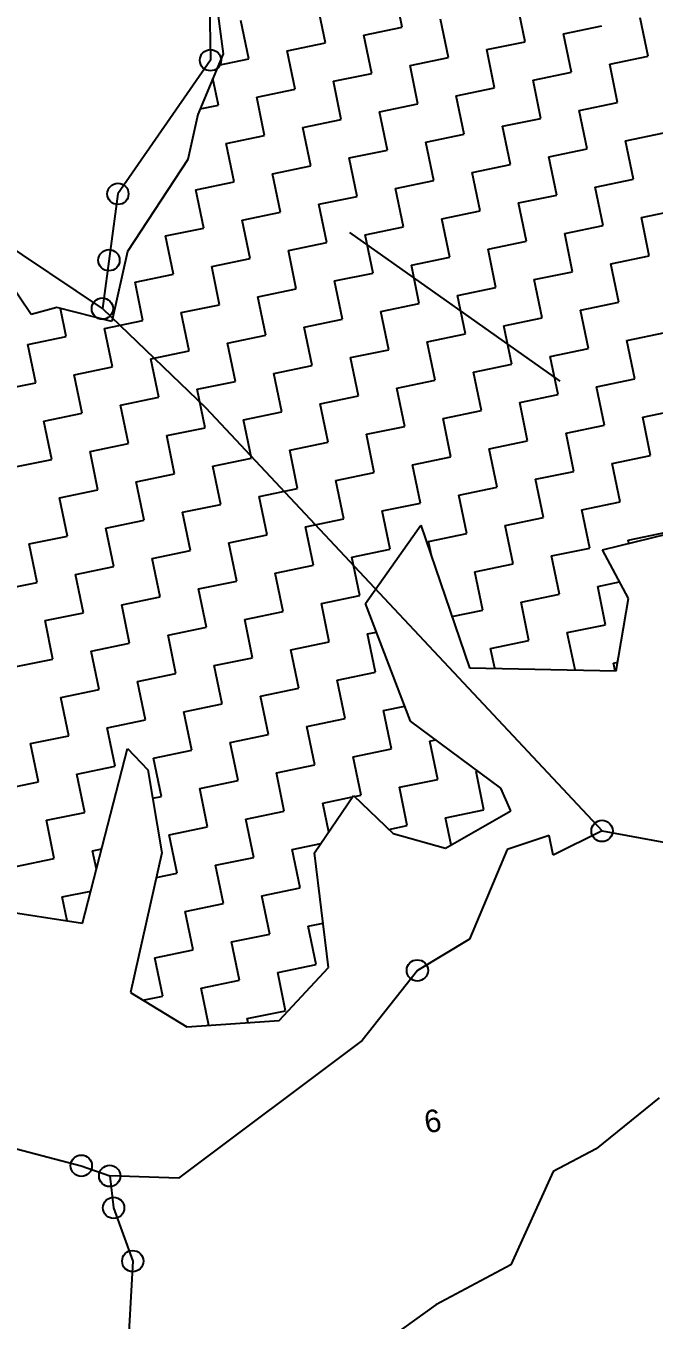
# Model space of a CAD drawing. Header units: metres. Extents: x 353942 to 357335, y 1746780 to 1749904.
# Drawn here: x 356381.2 to 356585.9, y 1747805.4 to 1748227.2 of the extents above; entities that cross this region are included whole.
import ezdxf

# ---------------------------------------------------------------- set-up
doc = ezdxf.new("R2010")
doc.units = ezdxf.units.M
doc.header["$MEASUREMENT"] = 0
for name, color, linetype in [('POLY_HATCH', 12, 'Continuous'), ('POLY_PARCEL', 6, 'Continuous'), ('SYM_ARROW', 1, 'Continuous'), ('TEXT_PARCEL', 7, 'Continuous')]:
    doc.layers.add(name, color=color, linetype=linetype)
doc.styles.add('TEXT_MAP', font='')
doc.styles.get('TEXT_MAP').set_extended_font_data('Kruti Dev 050')

msp = doc.modelspace()

# ---------------------------------------------------------------- linework, layer by layer
for centre in [(356441.31, 1748216.02), (356411.13, 1748172.46), (356408.21, 1748150.85), (356406.08, 1748135.07), (356568.91, 1747964.85), (356508.72, 1747919.39), (356399.19, 1747855.75), (356408.47, 1747852.43), (356409.73, 1747842.03), (356415.99, 1747824.66)]:
    msp.add_circle(centre, 3.47)
at = {"layer": 'POLY_HATCH'}
for p, q in [((356442.77, 1748238.15), (356445.48, 1748218.11)), ((356445.48, 1748218.11), (356437.15, 1748198.28)), ((356437.15, 1748198.28), (356433.96, 1748183.65)), ((356433.96, 1748183.65), (356414.25, 1748153.7)), ((356382.92, 1748133.2), (356370.27, 1748151.79)), ((356414.25, 1748153.7), (356409.12, 1748130.91)), ((356391.26, 1748135.44), (356382.92, 1748133.2)), ((356409.12, 1748130.91), (356391.26, 1748135.44)), ((356491.82, 1748038.99), (356509.87, 1748064.45)), ((356509.87, 1748064.45), (356525.68, 1748018.05)), ((356569.01, 1748056.5), (356596.62, 1748063.24)), ((356577.47, 1748040.65), (356569.01, 1748056.5)), ((356506.49, 1748000.63), (356491.82, 1748038.99)), ((356573.53, 1748017.07), (356577.47, 1748040.65)), ((356525.68, 1748018.05), (356573.53, 1748017.07)), ((356535.87, 1747978.76), (356506.49, 1748000.63)), ((356399.63, 1747934.82), (356414.3, 1747991.67)), ((356414.3, 1747991.67), (356420.91, 1747984.75)), ((356420.91, 1747984.75), (356425.45, 1747957.75)), ((356539.18, 1747971.44), (356535.87, 1747978.76)), ((356475.2, 1747957.69), (356487.91, 1747976.36)), ((356487.91, 1747976.36), (356500.82, 1747964.02)), ((356517.87, 1747959.27), (356539.18, 1747971.44)), ((356500.82, 1747964.02), (356517.87, 1747959.27)), ((356425.45, 1747957.75), (356415.19, 1747912.17)), ((356479.81, 1747920.36), (356475.2, 1747957.69)), ((356353.63, 1747941.87), (356399.63, 1747934.82)), ((356463.7, 1747903.06), (356479.81, 1747920.36)), ((356415.19, 1747912.17), (356433.57, 1747900.97)), ((356433.57, 1747900.97), (356463.7, 1747903.06))]:
    msp.add_line(p, q, dxfattribs=at)
at = {"layer": 'POLY_HATCH', "linetype": 'Continuous'}
for p, q in [((356503.76, 1748226.81), (356501.17, 1748239.3)), ((356478.77, 1748221.64), (356476.18, 1748234.13)), ((356543.82, 1748222.06), (356541.24, 1748234.56)), ((356453.78, 1748216.47), (356451.19, 1748228.97)), ((356491.26, 1748224.22), (356503.76, 1748226.81)), ((356518.83, 1748216.9), (356516.25, 1748229.39)), ((356556.32, 1748224.64), (356568.81, 1748227.23)), ((356583.89, 1748217.32), (356581.31, 1748229.81)), ((356493.84, 1748211.73), (356491.26, 1748224.22)), ((356558.9, 1748212.15), (356556.32, 1748224.64)), ((356466.27, 1748219.06), (356478.77, 1748221.64)), ((356468.86, 1748206.56), (356466.27, 1748219.06)), ((356531.33, 1748219.48), (356543.82, 1748222.06)), ((356533.91, 1748206.98), (356531.33, 1748219.48)), ((356443.94, 1748214.44), (356453.78, 1748216.47)), ((356506.34, 1748214.31), (356518.83, 1748216.9)), ((356508.92, 1748201.82), (356506.34, 1748214.31)), ((356571.4, 1748214.73), (356583.89, 1748217.32)), ((356573.98, 1748202.24), (356571.4, 1748214.73)), ((356443.87, 1748201.4), (356442.08, 1748210.02)), ((356481.35, 1748209.15), (356493.84, 1748211.73)), ((356546.41, 1748209.57), (356558.9, 1748212.15)), ((356456.36, 1748203.98), (356468.86, 1748206.56)), ((356483.93, 1748196.65), (356481.35, 1748209.15)), ((356521.42, 1748204.4), (356533.91, 1748206.98)), ((356548.99, 1748197.07), (356546.41, 1748209.57)), ((356458.94, 1748191.48), (356456.36, 1748203.98)), ((356496.43, 1748199.23), (356508.92, 1748201.82)), ((356524, 1748191.91), (356521.42, 1748204.4)), ((356561.48, 1748199.66), (356573.98, 1748202.24)), ((356437.95, 1748200.17), (356443.87, 1748201.4)), ((356499.01, 1748186.74), (356496.43, 1748199.23)), ((356564.07, 1748187.16), (356561.48, 1748199.66)), ((356471.44, 1748194.07), (356483.93, 1748196.65)), ((356474.02, 1748181.57), (356471.44, 1748194.07)), ((356536.49, 1748194.49), (356548.99, 1748197.07)), ((356539.08, 1748181.99), (356536.49, 1748194.49)), ((356446.45, 1748188.9), (356458.94, 1748191.48)), ((356449.03, 1748176.41), (356446.45, 1748188.9)), ((356511.51, 1748189.32), (356524, 1748191.91)), ((356514.09, 1748176.83), (356511.51, 1748189.32)), ((356576.56, 1748189.74), (356589.06, 1748192.33)), ((356579.14, 1748177.25), (356576.56, 1748189.74)), ((356486.52, 1748184.16), (356499.01, 1748186.74)), ((356551.57, 1748184.58), (356564.07, 1748187.16)), ((356461.53, 1748178.99), (356474.02, 1748181.57)), ((356489.1, 1748171.66), (356486.52, 1748184.16)), ((356526.58, 1748179.41), (356539.08, 1748181.99)), ((356554.16, 1748172.08), (356551.57, 1748184.58)), ((356436.54, 1748173.82), (356449.03, 1748176.41)), ((356464.11, 1748166.5), (356461.53, 1748178.99)), ((356501.59, 1748174.24), (356514.09, 1748176.83)), ((356529.17, 1748166.92), (356526.58, 1748179.41)), ((356566.65, 1748174.67), (356579.14, 1748177.25)), ((356439.12, 1748161.33), (356436.54, 1748173.82)), ((356504.18, 1748161.75), (356501.59, 1748174.24)), ((356541.66, 1748169.5), (356554.16, 1748172.08)), ((356569.23, 1748162.17), (356566.65, 1748174.67)), ((356476.6, 1748169.08), (356489.1, 1748171.66)), ((356479.19, 1748156.58), (356476.6, 1748169.08)), ((356544.24, 1748157.01), (356541.66, 1748169.5)), ((356451.62, 1748163.91), (356464.11, 1748166.5)), ((356454.2, 1748151.42), (356451.62, 1748163.91)), ((356516.67, 1748164.33), (356529.17, 1748166.92)), ((356519.25, 1748151.84), (356516.67, 1748164.33)), ((356581.73, 1748164.75), (356594.22, 1748167.34)), ((356584.31, 1748152.26), (356581.73, 1748164.75)), ((356426.63, 1748158.75), (356439.12, 1748161.33)), ((356491.68, 1748159.17), (356504.18, 1748161.75)), ((356556.74, 1748159.59), (356569.23, 1748162.17)), ((356559.32, 1748147.09), (356556.74, 1748159.59)), ((356429.21, 1748146.25), (356426.63, 1748158.75)), ((356466.69, 1748154), (356479.19, 1748156.58)), ((356494.27, 1748146.67), (356491.68, 1748159.17)), ((356531.75, 1748154.42), (356544.24, 1748157.01)), ((356441.7, 1748148.83), (356454.2, 1748151.42)), ((356469.28, 1748141.51), (356466.69, 1748154)), ((356506.76, 1748149.26), (356519.25, 1748151.84)), ((356534.33, 1748141.93), (356531.75, 1748154.42)), ((356571.82, 1748149.68), (356584.31, 1748152.26)), ((356444.29, 1748136.34), (356441.7, 1748148.83)), ((356481.77, 1748144.09), (356494.27, 1748146.67)), ((356509.34, 1748136.76), (356506.76, 1748149.26)), ((356546.83, 1748144.51), (356559.32, 1748147.09)), ((356574.4, 1748137.18), (356571.82, 1748149.68)), ((356416.71, 1748143.67), (356429.21, 1748146.25)), ((356419.3, 1748131.17), (356416.71, 1748143.67)), ((356484.35, 1748131.59), (356481.77, 1748144.09)), ((356549.41, 1748132.02), (356546.83, 1748144.51)), ((356456.78, 1748138.92), (356469.28, 1748141.51)), ((356459.36, 1748126.43), (356456.78, 1748138.92)), ((356521.84, 1748139.34), (356534.33, 1748141.93)), ((356524.42, 1748126.85), (356521.84, 1748139.34)), ((356394.31, 1748126.01), (356392.42, 1748135.14)), ((356431.79, 1748133.76), (356444.29, 1748136.34)), ((356496.85, 1748134.18), (356509.34, 1748136.76)), ((356499.43, 1748121.68), (356496.85, 1748134.18)), ((356561.9, 1748134.6), (356574.4, 1748137.18)), ((356564.49, 1748122.1), (356561.9, 1748134.6)), ((356406.8, 1748128.59), (356419.3, 1748131.17)), ((356434.38, 1748121.26), (356431.79, 1748133.76)), ((356471.86, 1748129.01), (356484.35, 1748131.59)), ((356536.92, 1748129.43), (356549.41, 1748132.02)), ((356381.81, 1748123.42), (356394.31, 1748126.01)), ((356409.39, 1748116.1), (356406.8, 1748128.59)), ((356446.87, 1748123.85), (356459.36, 1748126.43)), ((356474.44, 1748116.52), (356471.86, 1748129.01)), ((356511.93, 1748124.27), (356524.42, 1748126.85)), ((356539.5, 1748116.94), (356536.92, 1748129.43)), ((356576.98, 1748124.69), (356589.48, 1748127.27)), ((356384.4, 1748110.93), (356381.81, 1748123.42)), ((356449.45, 1748111.35), (356446.87, 1748123.85)), ((356486.94, 1748119.1), (356499.43, 1748121.68)), ((356514.51, 1748111.77), (356511.93, 1748124.27)), ((356551.99, 1748119.52), (356564.49, 1748122.1)), ((356579.57, 1748112.19), (356576.98, 1748124.69)), ((356421.88, 1748118.68), (356434.38, 1748121.26)), ((356424.46, 1748106.18), (356421.88, 1748118.68)), ((356489.52, 1748106.61), (356486.94, 1748119.1)), ((356554.58, 1748107.03), (356551.99, 1748119.52)), ((356396.89, 1748113.51), (356409.39, 1748116.1)), ((356399.47, 1748101.02), (356396.89, 1748113.51)), ((356461.95, 1748113.93), (356474.44, 1748116.52)), ((356464.53, 1748101.44), (356461.95, 1748113.93)), ((356527, 1748114.36), (356539.5, 1748116.94)), ((356529.59, 1748101.86), (356527, 1748114.36)), ((356371.9, 1748108.35), (356384.4, 1748110.93)), ((356436.96, 1748108.77), (356449.45, 1748111.35)), ((356439.54, 1748096.27), (356436.96, 1748108.77)), ((356502.01, 1748109.19), (356514.51, 1748111.77)), ((356504.6, 1748096.69), (356502.01, 1748109.19)), ((356567.07, 1748109.61), (356579.57, 1748112.19)), ((356569.65, 1748097.12), (356567.07, 1748109.61)), ((356411.97, 1748103.6), (356424.46, 1748106.18)), ((356477.03, 1748104.02), (356489.52, 1748106.61)), ((356542.08, 1748104.44), (356554.58, 1748107.03)), ((356386.98, 1748098.44), (356399.47, 1748101.02)), ((356414.55, 1748091.11), (356411.97, 1748103.6)), ((356452.04, 1748098.86), (356464.53, 1748101.44)), ((356479.61, 1748091.53), (356477.03, 1748104.02)), ((356517.09, 1748099.28), (356529.59, 1748101.86)), ((356544.66, 1748091.95), (356542.08, 1748104.44)), ((356582.15, 1748099.7), (356594.64, 1748102.28)), ((356389.56, 1748085.94), (356386.98, 1748098.44)), ((356427.05, 1748093.69), (356439.54, 1748096.27)), ((356454.62, 1748086.36), (356452.04, 1748098.86)), ((356492.1, 1748094.11), (356504.6, 1748096.69)), ((356519.68, 1748086.78), (356517.09, 1748099.28)), ((356557.16, 1748094.53), (356569.65, 1748097.12)), ((356584.73, 1748087.2), (356582.15, 1748099.7)), ((356429.63, 1748081.2), (356427.05, 1748093.69)), ((356494.69, 1748081.62), (356492.1, 1748094.11)), ((356532.17, 1748089.37), (356544.66, 1748091.95)), ((356559.74, 1748082.04), (356557.16, 1748094.53)), ((356402.06, 1748088.52), (356414.55, 1748091.11)), ((356404.64, 1748076.03), (356402.06, 1748088.52)), ((356467.11, 1748088.94), (356479.61, 1748091.53)), ((356469.7, 1748076.45), (356467.11, 1748088.94)), ((356534.75, 1748076.87), (356532.17, 1748089.37)), ((356377.07, 1748083.36), (356389.56, 1748085.94)), ((356442.12, 1748083.78), (356454.62, 1748086.36)), ((356444.71, 1748071.28), (356442.12, 1748083.78)), ((356507.18, 1748084.2), (356519.68, 1748086.78)), ((356509.76, 1748071.7), (356507.18, 1748084.2)), ((356572.24, 1748084.62), (356584.73, 1748087.2)), ((356574.82, 1748072.13), (356572.24, 1748084.62)), ((356417.14, 1748078.61), (356429.63, 1748081.2)), ((356482.19, 1748079.03), (356494.69, 1748081.62)), ((356547.25, 1748079.45), (356559.74, 1748082.04)), ((356549.83, 1748066.96), (356547.25, 1748079.45)), ((356392.15, 1748073.45), (356404.64, 1748076.03)), ((356419.72, 1748066.12), (356417.14, 1748078.61)), ((356457.2, 1748073.87), (356469.7, 1748076.45)), ((356484.77, 1748066.54), (356482.19, 1748079.03)), ((356522.26, 1748074.29), (356534.75, 1748076.87)), ((356394.73, 1748060.95), (356392.15, 1748073.45)), ((356432.21, 1748068.7), (356444.71, 1748071.28)), ((356459.79, 1748061.37), (356457.2, 1748073.87)), ((356497.27, 1748069.12), (356509.76, 1748071.7)), ((356524.84, 1748061.79), (356522.26, 1748074.29)), ((356562.33, 1748069.54), (356574.82, 1748072.13)), ((356434.8, 1748056.21), (356432.21, 1748068.7)), ((356472.28, 1748063.96), (356484.77, 1748066.54)), ((356499.85, 1748056.63), (356497.27, 1748069.12)), ((356537.34, 1748064.38), (356549.83, 1748066.96)), ((356564.91, 1748057.05), (356562.33, 1748069.54)), ((356407.22, 1748063.53), (356419.72, 1748066.12)), ((356409.81, 1748051.04), (356407.22, 1748063.53)), ((356474.86, 1748051.46), (356472.28, 1748063.96)), ((356539.92, 1748051.88), (356537.34, 1748064.38)), ((356382.23, 1748058.37), (356394.73, 1748060.95)), ((356384.82, 1748045.87), (356382.23, 1748058.37)), ((356447.29, 1748058.79), (356459.79, 1748061.37)), ((356449.87, 1748046.29), (356447.29, 1748058.79)), ((356512.35, 1748059.21), (356524.84, 1748061.79)), ((356513.42, 1748054.02), (356512.35, 1748059.21)), ((356577.4, 1748059.63), (356589.9, 1748062.21)), ((356577.62, 1748058.6), (356577.4, 1748059.63)), ((356422.3, 1748053.62), (356434.8, 1748056.21)), ((356487.36, 1748054.04), (356499.85, 1748056.63)), ((356489.94, 1748041.55), (356487.36, 1748054.04)), ((356552.41, 1748054.47), (356564.91, 1748057.05)), ((356555, 1748041.97), (356552.41, 1748054.47)), ((356397.31, 1748048.46), (356409.81, 1748051.04)), ((356424.88, 1748041.13), (356422.3, 1748053.62)), ((356462.37, 1748048.88), (356474.86, 1748051.46)), ((356527.43, 1748049.3), (356539.92, 1748051.88)), ((356372.32, 1748043.29), (356384.82, 1748045.87)), ((356399.9, 1748035.96), (356397.31, 1748048.46)), ((356437.38, 1748043.71), (356449.87, 1748046.29)), ((356464.95, 1748036.38), (356462.37, 1748048.88)), ((356530.01, 1748036.8), (356527.43, 1748049.3)), ((356567.49, 1748044.55), (356574.6, 1748046.02)), ((356439.96, 1748031.22), (356437.38, 1748043.71)), ((356477.45, 1748038.97), (356489.94, 1748041.55)), ((356542.5, 1748039.39), (356555, 1748041.97)), ((356570.08, 1748032.06), (356567.49, 1748044.55)), ((356412.39, 1748038.55), (356424.88, 1748041.13)), ((356414.97, 1748026.05), (356412.39, 1748038.55)), ((356480.03, 1748026.47), (356477.45, 1748038.97)), ((356545.09, 1748026.89), (356542.5, 1748039.39)), ((356387.4, 1748033.38), (356399.9, 1748035.96)), ((356389.98, 1748020.88), (356387.4, 1748033.38)), ((356452.46, 1748033.8), (356464.95, 1748036.38)), ((356455.04, 1748021.31), (356452.46, 1748033.8)), ((356519.99, 1748034.73), (356530.01, 1748036.8)), ((356427.47, 1748028.63), (356439.96, 1748031.22)), ((356430.05, 1748016.14), (356427.47, 1748028.63)), ((356492.52, 1748029.05), (356495.39, 1748029.65)), ((356495.11, 1748016.56), (356492.52, 1748029.05)), ((356557.58, 1748029.48), (356570.08, 1748032.06)), ((356560.09, 1748017.35), (356557.58, 1748029.48)), ((356402.48, 1748023.47), (356414.97, 1748026.05)), ((356467.54, 1748023.89), (356480.03, 1748026.47)), ((356532.59, 1748024.31), (356545.09, 1748026.89)), ((356377.49, 1748018.3), (356389.98, 1748020.88)), ((356405.06, 1748010.97), (356402.48, 1748023.47)), ((356442.55, 1748018.72), (356455.04, 1748021.31)), ((356470.12, 1748011.39), (356467.54, 1748023.89)), ((356533.92, 1748017.88), (356532.59, 1748024.31)), ((356417.56, 1748013.56), (356430.05, 1748016.14)), ((356445.13, 1748006.23), (356442.55, 1748018.72)), ((356482.61, 1748013.98), (356495.11, 1748016.56)), ((356572.66, 1748019.56), (356574, 1748019.84)), ((356573.17, 1748017.08), (356572.66, 1748019.56)), ((356420.14, 1748001.06), (356417.56, 1748013.56)), ((356485.2, 1748001.48), (356482.61, 1748013.98)), ((356392.57, 1748008.39), (356405.06, 1748010.97)), ((356395.15, 1747995.9), (356392.57, 1748008.39)), ((356457.62, 1748008.81), (356470.12, 1748011.39)), ((356460.21, 1747996.32), (356457.62, 1748008.81)), ((356432.63, 1748003.64), (356445.13, 1748006.23)), ((356435.22, 1747991.15), (356432.63, 1748003.64)), ((356497.69, 1748004.07), (356504.62, 1748005.5)), ((356500.27, 1747991.57), (356497.69, 1748004.07)), ((356407.65, 1747998.48), (356420.14, 1748001.06)), ((356472.7, 1747998.9), (356485.2, 1748001.48)), ((356382.66, 1747993.31), (356395.15, 1747995.9)), ((356410.23, 1747985.98), (356407.65, 1747998.48)), ((356447.71, 1747993.73), (356460.21, 1747996.32)), ((356475.28, 1747986.4), (356472.7, 1747998.9)), ((356385.24, 1747980.82), (356382.66, 1747993.31)), ((356422.72, 1747988.57), (356435.22, 1747991.15)), ((356450.3, 1747981.24), (356447.71, 1747993.73)), ((356487.78, 1747988.99), (356500.27, 1747991.57)), ((356512.77, 1747994.15), (356514.66, 1747994.54)), ((356515.35, 1747981.66), (356512.77, 1747994.15)), ((356425.31, 1747976.07), (356422.72, 1747988.57)), ((356462.79, 1747983.82), (356475.28, 1747986.4)), ((356490.36, 1747976.49), (356487.78, 1747988.99)), ((356397.73, 1747983.4), (356410.23, 1747985.98)), ((356400.32, 1747970.91), (356397.73, 1747983.4)), ((356465.37, 1747971.33), (356462.79, 1747983.82)), ((356527.85, 1747984.24), (356528.36, 1747984.35)), ((356530.43, 1747971.75), (356527.85, 1747984.24)), ((356372.74, 1747978.23), (356385.24, 1747980.82)), ((356437.8, 1747978.66), (356450.3, 1747981.24)), ((356440.38, 1747966.16), (356437.8, 1747978.66)), ((356502.86, 1747979.08), (356515.35, 1747981.66)), ((356505.44, 1747966.58), (356502.86, 1747979.08)), ((356422.47, 1747975.49), (356425.31, 1747976.07)), ((356477.87, 1747973.91), (356487.62, 1747975.93)), ((356479.82, 1747964.47), (356477.87, 1747973.91)), ((356488.23, 1747976.05), (356490.36, 1747976.49)), ((356387.82, 1747968.32), (356400.32, 1747970.91)), ((356452.88, 1747968.74), (356465.37, 1747971.33)), ((356517.93, 1747969.16), (356530.43, 1747971.75)), ((356390.41, 1747955.83), (356387.82, 1747968.32)), ((356427.89, 1747963.58), (356440.38, 1747966.16)), ((356455.46, 1747956.25), (356452.88, 1747968.74)), ((356499.44, 1747965.34), (356505.44, 1747966.58)), ((356519.76, 1747960.35), (356517.93, 1747969.16)), ((356430.47, 1747951.08), (356427.89, 1747963.58)), ((356402.9, 1747958.41), (356405.88, 1747959.03)), ((356404.15, 1747952.35), (356402.9, 1747958.41)), ((356467.96, 1747958.83), (356477.29, 1747960.76)), ((356470.54, 1747946.34), (356467.96, 1747958.83)), ((356377.91, 1747953.24), (356390.41, 1747955.83)), ((356442.97, 1747953.67), (356455.46, 1747956.25)), ((356445.55, 1747941.17), (356442.97, 1747953.67)), ((356423.63, 1747949.67), (356430.47, 1747951.08)), ((356392.99, 1747943.33), (356402.33, 1747945.26)), ((356458.04, 1747943.75), (356470.54, 1747946.34)), ((356394.59, 1747935.6), (356392.99, 1747943.33)), ((356433.06, 1747938.59), (356445.55, 1747941.17)), ((356460.63, 1747931.26), (356458.04, 1747943.75)), ((356420.56, 1747936), (356420.56, 1747936.01)), ((356420.56, 1747936.01), (356420.56, 1747936.01)), ((356435.64, 1747926.09), (356433.06, 1747938.59)), ((356473.12, 1747933.84), (356478.02, 1747934.85)), ((356475.71, 1747921.35), (356473.12, 1747933.84)), ((356448.13, 1747928.68), (356460.63, 1747931.26)), ((356450.72, 1747916.18), (356448.13, 1747928.68)), ((356423.14, 1747923.51), (356435.64, 1747926.09)), ((356425.73, 1747911.02), (356423.14, 1747923.51)), ((356463.21, 1747918.77), (356475.71, 1747921.35)), ((356438.22, 1747913.6), (356450.72, 1747916.18)), ((356465.79, 1747906.27), (356463.21, 1747918.77)), ((356419.28, 1747909.68), (356425.73, 1747911.02)), ((356440.73, 1747901.46), (356438.22, 1747913.6)), ((356453.3, 1747903.69), (356465.79, 1747906.27)), ((356453.58, 1747902.35), (356453.3, 1747903.69))]:
    msp.add_line(p, q, dxfattribs=at)
at = {"layer": 'POLY_PARCEL'}
for p, q in [((356440.97, 1748234.51), (356441.31, 1748216.02)), ((356441.31, 1748216.02), (356411.13, 1748172.46)), ((356411.13, 1748172.46), (356406.08, 1748135.07)), ((356406.08, 1748135.07), (356366.07, 1748161.98)), ((356406.08, 1748135.07), (356439.76, 1748102.77)), ((356439.76, 1748102.77), (356568.91, 1747964.85)), ((356551.67, 1747963.37), (356537.94, 1747958.76)), ((356552.99, 1747956.98), (356551.67, 1747963.37)), ((356568.91, 1747964.85), (356552.99, 1747956.98)), ((356568.91, 1747964.85), (356593.76, 1747960.38)), ((356537.94, 1747958.76), (356525.74, 1747929.58)), ((356525.74, 1747929.58), (356508.72, 1747919.39)), ((356508.72, 1747919.39), (356490.75, 1747896.57)), ((356490.75, 1747896.57), (356430.86, 1747851.73)), ((356587.57, 1747877.93), (356567, 1747861.24)), ((356331.5, 1747873.31), (356399.19, 1747855.75)), ((356567, 1747861.24), (356552.95, 1747853.89)), ((356399.19, 1747855.75), (356408.47, 1747852.43)), ((356408.47, 1747852.43), (356409.73, 1747842.03)), ((356430.86, 1747851.73), (356408.47, 1747852.43)), ((356552.95, 1747853.89), (356539.22, 1747823.5)), ((356409.73, 1747842.03), (356415.99, 1747824.66)), ((356415.99, 1747824.66), (356413.15, 1747773.86)), ((356539.22, 1747823.5), (356514.78, 1747810.45)), ((356514.78, 1747810.45), (356500.83, 1747800.46))]:
    msp.add_line(p, q, dxfattribs=at)
at = {"layer": 'SYM_ARROW'}
msp.add_lwpolyline([(356555.29, 1748111.42), (356486.74, 1748159.89)], dxfattribs=at)
msp.add_solid([(356555.31, 1748111.44), (356555.44, 1748111.31), (356555.27, 1748111.39)], dxfattribs=at)

# ---------------------------------------------------------------- texts
at = {"layer": 'TEXT_PARCEL', "style": 'TEXT_MAP'}
msp.add_text('6', height=7.35, rotation=9.7738, dxfattribs=at).set_placement((356511.65, 1747866.26))

doc.saveas('drawing.dxf')
